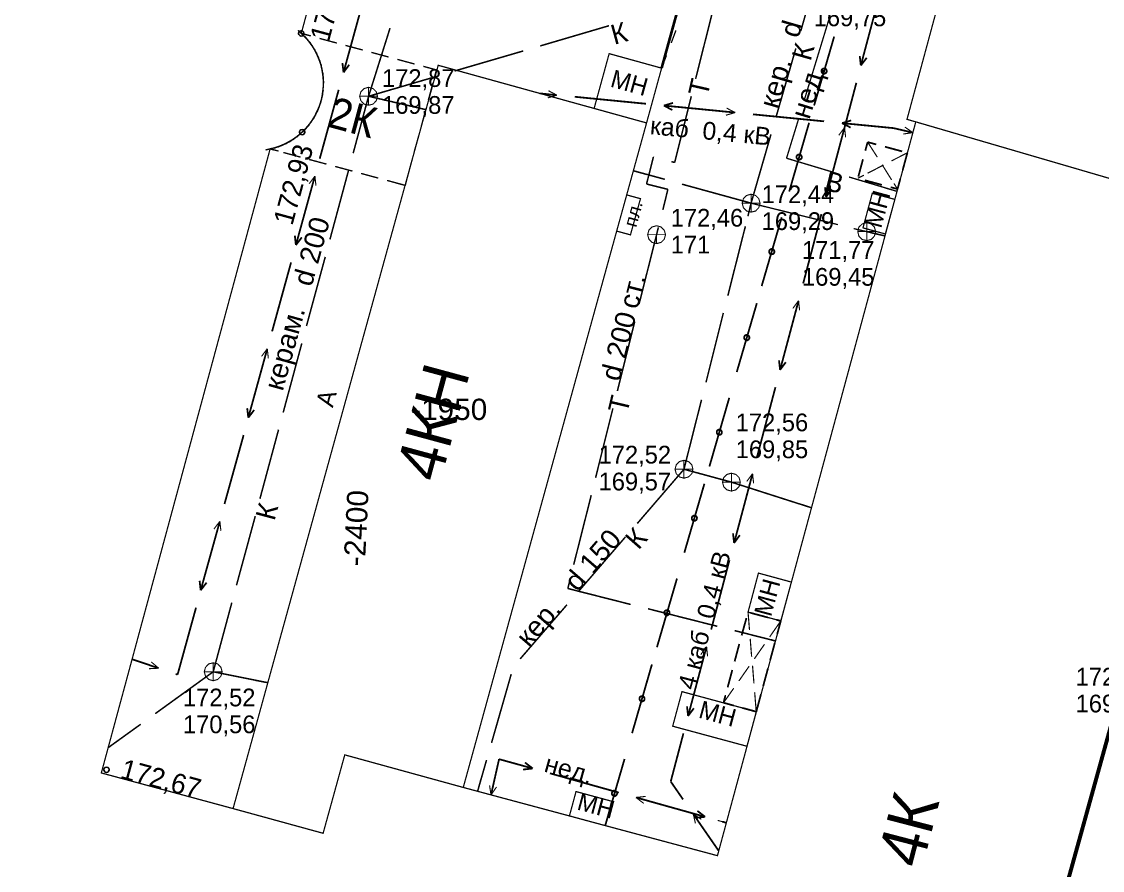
# Model space of a CAD drawing. Extents: x -2634 to -2115, y -2142 to -1393.
# Drawn here: x -2418.8 to -2358.5, y -1975.4 to -1928 of the extents above; entities that cross this region are included whole.
import ezdxf

# ---------------------------------------------------------------- set-up
doc = ezdxf.new("R2010")
doc.units = 0
doc.header["$MEASUREMENT"] = 0
for name, color, linetype in [('500_Дополн-Бордюры__п', 7, 'Continuous'), ('500_Дороги-Проезжие_ч', 7, 'Continuous'), ('500_Линии_-Линии_связ', 7, 'Continuous'), ('500_Линии_-Электрокаб', 7, 'Continuous'), ('500_Огражд-Ограждения', 7, 'Continuous'), ('500_Рельеф-Высотные_о', 7, 'Continuous'), ('500_Строен-Дополнения', 7, 'Continuous'), ('500_Строен-Здания', 7, 'Continuous'), ('500_Трубоп-Водопровод', 7, 'Continuous'), ('500_Трубоп-Канализаци', 7, 'Continuous'), ('500_Трубоп-Смотровые_', 7, 'Continuous'), ('500_Трубоп-Теплосети', 7, 'Continuous'), ('ЗАЯВКИ-Условные_з', 7, 'Continuous'), ('Красные_ли-Красные_ли', 7, 'Continuous')]:
    doc.layers.add(name, color=color, linetype=linetype)
doc.styles.add('TARIAL', font='Arial')

msp = doc.modelspace()

# ---------------------------------------------------------------- linework, layer by layer
at = {"layer": '500_Дополн-Бордюры__п', "color": 1, "const_width": 0.075}
for points in [[(-2382.28, -1928.51), (-2382.54, -1929.21)], [(-2382.81, -1929.91), (-2383.08, -1930.61)], [(-2383.08, -1930.62), (-2382.95, -1930.29)]]:
    msp.add_lwpolyline(points, dxfattribs=at)
at = {"layer": '500_Линии_-Линии_связ', "color": 0, "const_width": 0.1}
for points in [[(-2373.44, -1928.86), (-2374.56, -1932.71)], [(-2374.84, -1933.67), (-2375.95, -1937.51)], [(-2376.37, -1938.95), (-2377.49, -1942.79)], [(-2377.76, -1943.75), (-2378.88, -1947.59)], [(-2379.3, -1949.03), (-2380.41, -1952.87)], [(-2380.69, -1953.83), (-2381.81, -1957.68)], [(-2382.22, -1959.12), (-2383.34, -1962.96)], [(-2383.62, -1963.92), (-2384.73, -1967.76)], [(-2385.15, -1969.2), (-2386.23, -1972.92)], [(-2386.23, -1972.92), (-2386.02, -1972.2)]]:
    msp.add_lwpolyline(points, dxfattribs=at)
for points in [[(-2373.86, -1930.83), (-2373.9, -1930.89), (-2373.97, -1930.93), (-2374.04, -1930.93), (-2374.11, -1930.89), (-2374.15, -1930.82), (-2374.15, -1930.74), (-2374.11, -1930.68), (-2374.04, -1930.64), (-2373.96, -1930.64), (-2373.89, -1930.68), (-2373.86, -1930.75)], [(-2375.25, -1935.63), (-2375.29, -1935.69), (-2375.36, -1935.73), (-2375.44, -1935.73), (-2375.5, -1935.69), (-2375.54, -1935.62), (-2375.54, -1935.54), (-2375.5, -1935.48), (-2375.43, -1935.44), (-2375.35, -1935.44), (-2375.29, -1935.48), (-2375.25, -1935.55)], [(-2376.78, -1940.91), (-2376.82, -1940.98), (-2376.89, -1941.01), (-2376.97, -1941.01), (-2377.04, -1940.97), (-2377.07, -1940.9), (-2377.07, -1940.83), (-2377.03, -1940.76), (-2376.96, -1940.72), (-2376.89, -1940.72), (-2376.82, -1940.76), (-2376.78, -1940.83)], [(-2378.18, -1945.71), (-2378.22, -1945.78), (-2378.29, -1945.82), (-2378.36, -1945.81), (-2378.43, -1945.77), (-2378.47, -1945.71), (-2378.47, -1945.63), (-2378.43, -1945.56), (-2378.36, -1945.52), (-2378.28, -1945.53), (-2378.21, -1945.57), (-2378.18, -1945.63)], [(-2379.71, -1950.99), (-2379.75, -1951.06), (-2379.82, -1951.1), (-2379.9, -1951.1), (-2379.96, -1951.06), (-2380, -1950.99), (-2380, -1950.91), (-2379.96, -1950.84), (-2379.89, -1950.81), (-2379.81, -1950.81), (-2379.75, -1950.85), (-2379.71, -1950.92)], [(-2381.11, -1955.8), (-2381.15, -1955.86), (-2381.21, -1955.9), (-2381.29, -1955.9), (-2381.36, -1955.86), (-2381.39, -1955.79), (-2381.39, -1955.71), (-2381.35, -1955.65), (-2381.29, -1955.61), (-2381.21, -1955.61), (-2381.14, -1955.65), (-2381.1, -1955.72)], [(-2382.64, -1961.08), (-2382.68, -1961.14), (-2382.75, -1961.18), (-2382.82, -1961.18), (-2382.89, -1961.14), (-2382.93, -1961.07), (-2382.93, -1960.99), (-2382.89, -1960.93), (-2382.82, -1960.89), (-2382.74, -1960.89), (-2382.67, -1960.93), (-2382.64, -1961)], [(-2384.03, -1965.88), (-2384.07, -1965.95), (-2384.14, -1965.98), (-2384.22, -1965.98), (-2384.28, -1965.94), (-2384.32, -1965.87), (-2384.32, -1965.8), (-2384.28, -1965.73), (-2384.21, -1965.69), (-2384.13, -1965.69), (-2384.07, -1965.73), (-2384.03, -1965.8)], [(-2385.57, -1971.16), (-2385.61, -1971.23), (-2385.67, -1971.27), (-2385.75, -1971.26), (-2385.82, -1971.22), (-2385.86, -1971.16), (-2385.85, -1971.08), (-2385.81, -1971.01), (-2385.75, -1970.97), (-2385.67, -1970.98), (-2385.6, -1971.02), (-2385.56, -1971.08)]]:
    msp.add_lwpolyline(points, close=True, dxfattribs=at)
at = {"layer": '500_Линии_-Электрокаб', "color": 1}
for points, const_width in [([(-2370.92, -1926.61), (-2371.95, -1930.47)], 0.1), ([(-2399.79, -1927.01), (-2400.85, -1930.86)], 0.1), ([(-2400.91, -1930.33), (-2400.85, -1930.86)], 0.1), ([(-2372.01, -1929.94), (-2371.95, -1930.47)], 0.1), ([(-2371.62, -1930.04), (-2371.95, -1930.47)], 0.1), ([(-2400.53, -1930.43), (-2400.85, -1930.86)], 0.1), ([(-2372.2, -1931.44), (-2372.86, -1933.94)], 0.1), ([(-2401.12, -1931.83), (-2402.18, -1935.68)], 0.1), ([(-2388.93, -1932.13), (-2389.89, -1932.03)], 0.1), ([(-2389.89, -1932.03), (-2389.39, -1932.08)], 0.06), ([(-2388.93, -1932.13), (-2389.44, -1932.28)], 0.06), ([(-2388.93, -1932.13), (-2389.4, -1931.88)], 0.06), ([(-2383.95, -1932.61), (-2387.93, -1932.22)], 0.1), ([(-2382.44, -1932.56), (-2382.95, -1932.71)], 0.1), ([(-2378.97, -1933.1), (-2382.95, -1932.71)], 0.1), ([(-2382.48, -1932.96), (-2382.95, -1932.71)], 0.1), ([(-2378.97, -1933.1), (-2379.49, -1933.25)], 0.06), ([(-2378.97, -1933.1), (-2379.45, -1932.85)], 0.06), ([(-2374, -1933.59), (-2377.98, -1933.2)], 0.1), ([(-2372.86, -1933.94), (-2373.89, -1937.81)], 0.1), ([(-2372.86, -1933.94), (-2373.18, -1934.37)], 0.06), ([(-2372.49, -1933.54), (-2373, -1933.69)], 0.1), ([(-2370.12, -1933.97), (-2373, -1933.69)], 0.1), ([(-2372.52, -1933.94), (-2373, -1933.69)], 0.1), ([(-2372.86, -1933.94), (-2372.73, -1933.46)], 0.06), ([(-2372.86, -1933.94), (-2372.8, -1934.48)], 0.06), ([(-2369.04, -1934.22), (-2369.49, -1933.91)], 0.06), ([(-2369.04, -1934.22), (-2370.12, -1933.97)], 0.1), ([(-2369.04, -1934.22), (-2369.58, -1934.3)], 0.06), ([(-2402.45, -1936.65), (-2403.51, -1940.5)], 0.1), ([(-2402.45, -1936.65), (-2402.77, -1937.08)], 0.06), ([(-2402.45, -1936.65), (-2402.39, -1937.18)], 0.06), ([(-2373.95, -1937.27), (-2373.89, -1937.81)], 0.1), ([(-2373.57, -1937.38), (-2373.89, -1937.81)], 0.1), ([(-2374.15, -1938.77), (-2375.17, -1942.64)], 0.1), ([(-2403.57, -1939.97), (-2403.51, -1940.5)], 0.1), ([(-2403.18, -1940.07), (-2403.51, -1940.5)], 0.1), ([(-2403.78, -1941.47), (-2404.84, -1945.32)], 0.1), ([(-2375.43, -1943.61), (-2376.46, -1947.47)], 0.1), ([(-2375.43, -1943.61), (-2375.75, -1944.04)], 0.06), ([(-2375.43, -1943.61), (-2375.37, -1944.14)], 0.06), ([(-2405.11, -1946.29), (-2406.17, -1950.14)], 0.1), ([(-2405.11, -1946.29), (-2405.43, -1946.72)], 0.06), ([(-2405.11, -1946.29), (-2405.05, -1946.82)], 0.06), ([(-2376.52, -1946.94), (-2376.46, -1947.47)], 0.1), ([(-2376.14, -1947.04), (-2376.46, -1947.47)], 0.1), ([(-2376.72, -1948.44), (-2377.74, -1952.3)], 0.1), ([(-2406.23, -1949.61), (-2406.17, -1950.14)], 0.1), ([(-2405.84, -1949.71), (-2406.17, -1950.14)], 0.1), ([(-2406.43, -1951.11), (-2407.5, -1954.96)], 0.1), ([(-2378, -1953.27), (-2379.03, -1957.14)], 0.1), ([(-2378, -1953.27), (-2378.32, -1953.7)], 0.06), ([(-2378, -1953.27), (-2377.94, -1953.8)], 0.06), ([(-2407.76, -1955.93), (-2408.83, -1959.78)], 0.1), ([(-2407.76, -1955.93), (-2408.09, -1956.36)], 0.06), ([(-2407.76, -1955.93), (-2407.7, -1956.46)], 0.06), ([(-2379.09, -1956.6), (-2379.03, -1957.14)], 0.1), ([(-2378.71, -1956.7), (-2379.03, -1957.14)], 0.1), ([(-2379.29, -1958.1), (-2380.31, -1961.97)], 0.1), ([(-2408.89, -1959.25), (-2408.83, -1959.78)], 0.1), ([(-2408.5, -1959.35), (-2408.83, -1959.78)], 0.1), ([(-2409.09, -1960.75), (-2410.12, -1964.49)], 0.1), ([(-2380.57, -1962.93), (-2381.6, -1966.8)], 0.1), ([(-2380.57, -1962.93), (-2380.89, -1963.37)], 0.06), ([(-2380.57, -1962.93), (-2380.51, -1963.47)], 0.06), ([(-2411.18, -1964.13), (-2412.66, -1963.63)], 0.1), ([(-2412.66, -1963.63), (-2412.19, -1963.79)], 0.06), ([(-2411.18, -1964.13), (-2411.72, -1964.16)], 0.06), ([(-2411.18, -1964.13), (-2411.59, -1963.78)], 0.06), ([(-2410.12, -1964.49), (-2410.23, -1964.45)], 0.1), ([(-2381.66, -1966.26), (-2381.6, -1966.8)], 0.1), ([(-2381.28, -1966.37), (-2381.6, -1966.8)], 0.1), ([(-2381.86, -1967.77), (-2382.57, -1970.46)], 0.1), ([(-2392.61, -1971.21), (-2392.16, -1969.21)], 0.1), ([(-2392.16, -1969.21), (-2390.28, -1969.73)], 0.1), ([(-2390.71, -1969.4), (-2390.28, -1969.73)], 0.1), ([(-2390.82, -1969.79), (-2390.28, -1969.73)], 0.1), ([(-2389.32, -1970), (-2385.47, -1971.08)], 0.1), ([(-2392.61, -1971.21), (-2392.69, -1970.68)], 0.06), ([(-2392.61, -1971.21), (-2392.3, -1970.76)], 0.06), ([(-2382.57, -1970.46), (-2381.88, -1971.46)], 0.1), ([(-2384.51, -1971.35), (-2380.65, -1972.43)], 0.1), ([(-2384.51, -1971.35), (-2383.97, -1971.29)], 0.06), ([(-2384.51, -1971.35), (-2384.08, -1971.68)], 0.06), ([(-2381.31, -1972.28), (-2379.89, -1974.33)], 0.1), ([(-2381.31, -1972.28), (-2380.86, -1972.57)], 0.06), ([(-2381.31, -1972.28), (-2381.19, -1972.8)], 0.06), ([(-2381.19, -1972.49), (-2380.65, -1972.43)], 0.1), ([(-2381.08, -1972.1), (-2380.65, -1972.43)], 0.1), ([(-2379.47, -1972.76), (-2379.95, -1972.63)], 0.06), ([(-2379.69, -1972.7), (-2379.47, -1972.76)], 0.1), ([(-2379.89, -1974.33), (-2380.18, -1973.91)], 0.06)]:
    msp.add_lwpolyline(points, dxfattribs=dict(at, const_width=const_width))
at = {"layer": '500_Огражд-Ограждения', "color": 0, "const_width": 0.15}
msp.add_lwpolyline([(-2383.08, -1930.62), (-2382.22, -1927.51), (-2382.63, -1925.22), (-2384.19, -1923.75)], dxfattribs=at)
at = {"layer": '500_Рельеф-Высотные_о', "color": 0}
for points in [[(-2403.21, -1928.53), (-2403.13, -1928.55), (-2403.08, -1928.6), (-2403.06, -1928.68), (-2403.08, -1928.75), (-2403.13, -1928.81), (-2403.21, -1928.83), (-2403.28, -1928.81), (-2403.34, -1928.75), (-2403.36, -1928.68), (-2403.34, -1928.6), (-2403.28, -1928.55)], [(-2403.16, -1934.04), (-2403.08, -1934.06), (-2403.03, -1934.11), (-2403.01, -1934.19), (-2403.03, -1934.26), (-2403.08, -1934.32), (-2403.16, -1934.34), (-2403.23, -1934.32), (-2403.29, -1934.26), (-2403.31, -1934.19), (-2403.29, -1934.11), (-2403.23, -1934.06)], [(-2414.09, -1969.65), (-2414.02, -1969.67), (-2413.96, -1969.72), (-2413.94, -1969.8), (-2413.96, -1969.87), (-2414.02, -1969.93), (-2414.09, -1969.95), (-2414.17, -1969.93), (-2414.22, -1969.87), (-2414.24, -1969.8), (-2414.22, -1969.72), (-2414.17, -1969.67)]]:
    msp.add_lwpolyline(points, close=True, dxfattribs=at)
at = {"layer": '500_Строен-Дополнения', "color": 0}
for points, const_width in [([(-2371.7, -1935.23), (-2371.57, -1934.75)], 0.1), ([(-2371.57, -1934.75), (-2371.69, -1935.18)], 0.065), ([(-2371.57, -1934.75), (-2371.09, -1934.88)], 0.1), ([(-2371.57, -1934.75), (-2371.03, -1935.59)], 0.065), ([(-2370.6, -1935.01), (-2369.64, -1935.27)], 0.1), ([(-2372.09, -1936.68), (-2371.83, -1935.71)], 0.1), ([(-2369.35, -1935.35), (-2370.24, -1935.8)], 0.065), ([(-2369.35, -1935.35), (-2369.61, -1936.31)], 0.1), ([(-2370.68, -1936.03), (-2371.57, -1936.49)], 0.065), ([(-2370.76, -1936.01), (-2370.23, -1936.86)], 0.065), ([(-2372.12, -1936.77), (-2371.78, -1936.6)], 0.065), ([(-2372.02, -1936.72), (-2372.12, -1936.77)], 0.065), ([(-2370.77, -1937.14), (-2371.73, -1936.88)], 0.1), ([(-2369.74, -1936.79), (-2369.9, -1937.37)], 0.1), ([(-2369.9, -1937.37), (-2370.28, -1937.27)], 0.1), ([(-2369.9, -1937.37), (-2370.1, -1937.06)], 0.065), ([(-2369.96, -1937.28), (-2369.9, -1937.37)], 0.065), ([(-2378.25, -1961), (-2378.17, -1961.99)], 0.065), ([(-2377.14, -1961.3), (-2378.11, -1961.04)], 0.1), ([(-2378.34, -1961.33), (-2378.61, -1962.3)], 0.1), ([(-2377.04, -1962.38), (-2376.47, -1961.56)], 0.065), ([(-2376.42, -1961.49), (-2376.66, -1961.43)], 0.1), ([(-2376.62, -1962.22), (-2376.42, -1961.49)], 0.1), ([(-2376.42, -1961.49), (-2376.63, -1961.8)], 0.065), ([(-2378.74, -1962.78), (-2379, -1963.75)], 0.1), ([(-2378.13, -1962.49), (-2378.05, -1963.49)], 0.065), ([(-2377.9, -1963.61), (-2377.33, -1962.79)], 0.065), ([(-2377.01, -1963.66), (-2376.75, -1962.7)], 0.1), ([(-2378.76, -1964.84), (-2378.19, -1964.02)], 0.065), ([(-2378, -1963.99), (-2377.92, -1964.98)], 0.065), ([(-2377.4, -1965.11), (-2377.14, -1964.15)], 0.1), ([(-2379.13, -1964.23), (-2379.39, -1965.2)], 0.1), ([(-2379.62, -1966.06), (-2379.05, -1965.25)], 0.065), ([(-2379.52, -1965.68), (-2379.62, -1966.06)], 0.1), ([(-2379.62, -1966.06), (-2379.51, -1965.63)], 0.065), ([(-2377.88, -1965.48), (-2377.8, -1966.48)], 0.065), ([(-2377.79, -1966.56), (-2377.53, -1965.59)], 0.1), ([(-2379.62, -1966.06), (-2379.04, -1966.22)], 0.1), ([(-2378.56, -1966.35), (-2377.79, -1966.56)], 0.1), ([(-2377.79, -1966.56), (-2377.82, -1966.19)], 0.065)]:
    msp.add_lwpolyline(points, dxfattribs=dict(at, const_width=const_width))
at = {"layer": '500_Строен-Дополнения', "color": 0, "const_width": 0.07}
msp.add_lwpolyline([(-2385.03, -1937.7), (-2385.59, -1939.72), (-2384.82, -1939.93), (-2384.26, -1937.91)], close=True, dxfattribs=at)
at = {"layer": '500_Строен-Здания', "color": 0, "const_width": 0.07}
for points in [[(-2351.47, -1938.7), (-2340.96, -1902.68), (-2347.38, -1900.8), (-2347.61, -1901.52), (-2348.6, -1901.25), (-2351.02, -1900.59), (-2359.83, -1898.21), (-2361.51, -1904.43), (-2369.37, -1933.48), (-2368.88, -1933.62)], [(-2386.85, -1932.87), (-2386.01, -1929.81), (-2383.08, -1930.62), (-2383.92, -1933.68)], [(-2394.16, -1970.79), (-2400.78, -1968.97), (-2401.99, -1973.35), (-2407.02, -1971.97), (-2395.56, -1930.46), (-2383.92, -1933.68), (-2385.03, -1937.7), (-2385.59, -1939.72)], [(-2370.05, -1937.95), (-2370.58, -1939.88), (-2371.83, -1939.54), (-2371.31, -1937.61)], [(-2377.67, -1958.82), (-2378.25, -1961), (-2376.42, -1961.49), (-2375.83, -1959.32)], [(-2381.94, -1965.44), (-2382.46, -1967.37), (-2378.31, -1968.49), (-2377.79, -1966.56)], [(-2388.23, -1972.38), (-2386.23, -1972.92), (-2385.87, -1971.56), (-2387.86, -1971.02)]]:
    msp.add_lwpolyline(points, close=True, dxfattribs=at)
at = {"layer": '500_Строен-Здания', "color": 0}
for points, const_width in [([(-2401.54, -1922.49), (-2403.21, -1928.68), (-2403.04, -1928.84), (-2402.88, -1929.02), (-2402.73, -1929.2), (-2402.6, -1929.39), (-2402.47, -1929.59), (-2402.36, -1929.8), (-2402.27, -1930.02), (-2402.18, -1930.24), (-2402.11, -1930.46), (-2402.06, -1930.69), (-2402.02, -1930.92), (-2401.99, -1931.16), (-2401.98, -1931.39), (-2401.98, -1931.63), (-2402, -1931.87), (-2402.03, -1932.1), (-2402.08, -1932.33), (-2402.14, -1932.56), (-2402.22, -1932.78), (-2402.31, -1933), (-2402.41, -1933.21), (-2402.53, -1933.41), (-2402.66, -1933.61), (-2402.8, -1933.8), (-2402.95, -1933.98), (-2403.12, -1934.15), (-2403.29, -1934.31), (-2403.48, -1934.46), (-2403.67, -1934.59), (-2403.87, -1934.71), (-2404.08, -1934.83), (-2404.29, -1934.92), (-2404.51, -1935.01), (-2404.74, -1935.08), (-2404.95, -1935.13), (-2414.38, -1969.98), (-2407.02, -1971.97), (-2401.99, -1973.35), (-2400.78, -1968.97), (-2394.16, -1970.79), (-2388.23, -1972.38), (-2387.42, -1972.6), (-2386.23, -1972.92), (-2379.96, -1974.6), (-2370.6, -1939.99), (-2368.88, -1933.62), (-2351.47, -1938.7)], 0.07), ([(-2403.04, -1928.84), (-2403.4, -1928.5)], 0.075), ([(-2402.88, -1929.02), (-2403.22, -1928.65)], 0.075), ([(-2403.21, -1928.68), (-2403.04, -1928.84)], 0.075), ([(-2402.67, -1928.82), (-2403.21, -1928.68)], 0.075), ([(-2403.21, -1928.68), (-2402.73, -1928.81)], 0.075), ([(-2403.21, -1928.68), (-2402.86, -1929.02)], 0.075), ([(-2402.73, -1929.2), (-2403.04, -1928.81)], 0.075), ([(-2403.04, -1928.84), (-2402.88, -1929.02)], 0.075), ([(-2403.04, -1928.84), (-2402.71, -1929.2)], 0.075), ([(-2402.6, -1929.4), (-2402.88, -1928.99)], 0.075), ([(-2402.88, -1929.02), (-2402.73, -1929.2)], 0.075), ([(-2402.88, -1929.02), (-2402.58, -1929.4)], 0.075), ([(-2401.22, -1929.22), (-2402.19, -1928.96)], 0.075), ([(-2402.47, -1929.6), (-2402.73, -1929.17)], 0.075), ([(-2402.73, -1929.2), (-2402.6, -1929.39)], 0.075), ([(-2402.73, -1929.2), (-2402.45, -1929.6)], 0.075), ([(-2402.36, -1929.81), (-2402.6, -1929.36)], 0.075), ([(-2402.6, -1929.39), (-2402.57, -1929.44)], 0.075), ([(-2402.6, -1929.39), (-2402.34, -1929.81)], 0.075), ([(-2402.27, -1930.02), (-2402.47, -1929.56)], 0.075), ([(-2402.47, -1929.59), (-2402.25, -1930.03)], 0.075), ([(-2399.77, -1929.61), (-2400.74, -1929.35)], 0.075), ([(-2402.18, -1930.24), (-2402.36, -1929.77)], 0.075), ([(-2402.36, -1929.8), (-2402.16, -1930.25)], 0.075), ([(-2402.33, -1929.88), (-2402.27, -1930.02)], 0.075), ([(-2402.27, -1930.02), (-2402.18, -1930.24)], 0.075), ([(-2402.27, -1930.02), (-2402.09, -1930.47)], 0.075), ([(-2402.11, -1930.47), (-2402.26, -1929.99)], 0.075), ([(-2402.18, -1930.24), (-2402.11, -1930.46)], 0.075), ([(-2402.18, -1930.24), (-2402.04, -1930.7)], 0.075), ([(-2402.06, -1930.69), (-2402.17, -1930.21)], 0.075), ([(-2398.33, -1930), (-2399.29, -1929.74)], 0.075), ([(-2396.88, -1930.39), (-2397.84, -1930.13)], 0.075), ([(-2402.11, -1930.46), (-2402.06, -1930.69)], 0.075), ([(-2402.11, -1930.46), (-2402, -1930.94)], 0.075), ([(-2402.02, -1930.93), (-2402.1, -1930.43)], 0.075), ([(-2402.06, -1930.69), (-2402.03, -1930.83)], 0.075), ([(-2402.06, -1930.69), (-2401.97, -1931.17)], 0.075), ([(-2401.99, -1931.16), (-2402.05, -1930.66)], 0.075), ([(-2402.02, -1930.92), (-2401.96, -1931.41)], 0.075), ([(-2401.98, -1931.4), (-2402, -1930.9)], 0.075), ([(-2395.66, -1930.72), (-2396.39, -1930.52)], 0.075), ([(-2395.66, -1930.72), (-2396.13, -1930.59)], 0.075), ([(-2395.66, -1930.72), (-2395.79, -1931.2)], 0.075), ([(-2395.72, -1930.95), (-2395.66, -1930.72)], 0.075), ([(-2402, -1931.87), (-2401.96, -1931.37)], 0.075), ([(-2401.99, -1931.16), (-2401.97, -1931.65)], 0.075), ([(-2401.98, -1931.39), (-2401.99, -1931.88)], 0.075), ([(-2401.98, -1931.63), (-2401.98, -1931.13)], 0.075), ([(-2401.98, -1931.33), (-2401.98, -1931.39)], 0.075), ([(-2401.98, -1931.39), (-2401.98, -1931.63)], 0.075), ([(-2396.11, -1932.4), (-2395.85, -1931.43)], 0.075), ([(-2402.14, -1932.56), (-2402.01, -1932.08)], 0.075), ([(-2402.03, -1932.1), (-2402.13, -1932.58)], 0.075), ([(-2402.08, -1932.33), (-2401.98, -1931.84)], 0.075), ([(-2402.03, -1932.1), (-2402.08, -1932.32)], 0.075), ([(-2402, -1931.87), (-2402.07, -1932.35)], 0.075), ([(-2402.04, -1932.1), (-2401.97, -1931.61)], 0.075), ([(-2402, -1931.87), (-2402.03, -1932.1)], 0.075), ([(-2401.98, -1931.63), (-2402.02, -1932.12)], 0.075), ([(-2401.98, -1931.63), (-2402, -1931.87)], 0.075), ([(-2402.31, -1933), (-2402.12, -1932.54)], 0.075), ([(-2402.14, -1932.56), (-2402.3, -1933.02)], 0.075), ([(-2402.22, -1932.78), (-2402.06, -1932.31)], 0.075), ([(-2402.08, -1932.33), (-2402.21, -1932.8)], 0.075), ([(-2402.66, -1933.61), (-2402.39, -1933.2)], 0.075), ([(-2402.41, -1933.21), (-2402.66, -1933.63)], 0.075), ([(-2402.53, -1933.42), (-2402.28, -1932.98)], 0.075), ([(-2402.41, -1933.21), (-2402.53, -1933.41)], 0.075), ([(-2402.31, -1933), (-2402.52, -1933.44)], 0.075), ([(-2402.42, -1933.21), (-2402.2, -1932.76)], 0.075), ([(-2402.22, -1932.78), (-2402.41, -1933.23)], 0.075), ([(-2402.31, -1933), (-2402.41, -1933.21)], 0.075), ([(-2402.23, -1932.8), (-2402.31, -1933)], 0.075), ([(-2396.5, -1933.85), (-2396.24, -1932.88)], 0.075), ([(-2403.12, -1934.15), (-2402.77, -1933.79)], 0.075), ([(-2402.8, -1933.8), (-2403.12, -1934.17)], 0.075), ([(-2402.96, -1933.98), (-2402.63, -1933.6)], 0.075), ([(-2402.66, -1933.61), (-2402.95, -1934)], 0.075), ([(-2402.8, -1933.8), (-2402.5, -1933.4)], 0.075), ([(-2402.53, -1933.41), (-2402.8, -1933.82)], 0.075), ([(-2402.66, -1933.61), (-2402.71, -1933.67)], 0.075), ([(-2402.53, -1933.41), (-2402.66, -1933.61)], 0.075), ([(-2403.87, -1934.72), (-2403.45, -1934.45)], 0.075), ([(-2403.48, -1934.46), (-2403.87, -1934.74)], 0.075), ([(-2403.67, -1934.59), (-2403.26, -1934.3)], 0.075), ([(-2403.29, -1934.31), (-2403.67, -1934.61)], 0.075), ([(-2403.48, -1934.46), (-2403.67, -1934.59)], 0.075), ([(-2403.48, -1934.46), (-2403.09, -1934.14)], 0.075), ([(-2403.12, -1934.15), (-2403.48, -1934.48)], 0.075), ([(-2403.29, -1934.31), (-2403.48, -1934.46)], 0.075), ([(-2403.29, -1934.31), (-2402.92, -1933.97)], 0.075), ([(-2402.95, -1933.98), (-2403.29, -1934.33)], 0.075), ([(-2403.12, -1934.15), (-2403.29, -1934.31)], 0.075), ([(-2403.03, -1934.06), (-2403.12, -1934.15)], 0.075), ([(-2396.9, -1935.29), (-2396.63, -1934.33)], 0.075), ([(-2404.74, -1935.08), (-2405.21, -1935.19)], 0.075), ([(-2404.51, -1935.01), (-2404.98, -1935.15)], 0.075), ([(-2404.96, -1935.13), (-2404.47, -1935.01)], 0.075), ([(-2404.74, -1935.08), (-2404.95, -1935.13)], 0.075), ([(-2404.95, -1935.13), (-2404.7, -1935.2)], 0.075), ([(-2404.95, -1935.13), (-2404.48, -1935.25)], 0.075), ([(-2404.29, -1934.92), (-2404.75, -1935.1)], 0.075), ([(-2404.74, -1935.08), (-2404.26, -1934.93)], 0.075), ([(-2404.51, -1935.01), (-2404.74, -1935.08)], 0.075), ([(-2404.52, -1935.01), (-2404.05, -1934.83)], 0.075), ([(-2404.08, -1934.83), (-2404.52, -1935.03)], 0.075), ([(-2404.29, -1934.92), (-2404.51, -1935.01)], 0.075), ([(-2403.87, -1934.71), (-2404.3, -1934.94)], 0.075), ([(-2404.29, -1934.92), (-2403.84, -1934.72)], 0.075), ([(-2404.25, -1934.9), (-2404.29, -1934.92)], 0.075), ([(-2404.08, -1934.83), (-2403.64, -1934.59)], 0.075), ([(-2403.67, -1934.59), (-2404.08, -1934.85)], 0.075), ([(-2403.67, -1934.59), (-2403.81, -1934.68)], 0.075), ([(-2404.21, -1935.33), (-2403.25, -1935.59)], 0.075), ([(-2402.77, -1935.72), (-2401.8, -1935.98)], 0.075), ([(-2401.32, -1936.11), (-2400.35, -1936.37)], 0.075), ([(-2397.29, -1936.74), (-2397.03, -1935.78)], 0.075), ([(-2399.87, -1936.5), (-2398.91, -1936.76)], 0.075), ([(-2398.42, -1936.89), (-2397.46, -1937.15)], 0.075), ([(-2397.4, -1937.17), (-2397.28, -1936.7)], 0.075), ([(-2397.4, -1937.17), (-2397.88, -1937.04)], 0.075)]:
    msp.add_lwpolyline(points, dxfattribs=dict(at, const_width=const_width))
at = {"layer": '500_Трубоп-Водопровод', "color": 94, "const_width": 0.075}
for points in [[(-2373.66, -1927.66), (-2375.12, -1932.44)], [(-2375.41, -1933.4), (-2376.1, -1935.65)], [(-2376.1, -1935.65), (-2373.57, -1936.41)], [(-2372.61, -1936.7), (-2369.93, -1937.5)], [(-2369.93, -1937.5), (-2370.65, -1937.29)]]:
    msp.add_lwpolyline(points, dxfattribs=at)
at = {"layer": '500_Трубоп-Канализаци', "color": 34}
for points, const_width in [([(-2375.31, -1928.56), (-2374.22, -1924.78)], 0.085), ([(-2399.45, -1932.19), (-2398.25, -1928.38)], 0.085), ([(-2389.86, -1929.38), (-2386.02, -1928.25)], 0.085), ([(-2394.65, -1930.78), (-2390.81, -1929.66)], 0.085), ([(-2376.69, -1933.36), (-2375.58, -1929.52)], 0.085), ([(-2399.45, -1932.19), (-2395.61, -1931.07)], 0.085), ([(-2400.31, -1935.37), (-2399.45, -1932.19)], 0.085), ([(-2399.45, -1932.19), (-2399.65, -1932.92)], 0.085), ([(-2399.45, -1932.19), (-2396.24, -1932.94)], 0.085), ([(-2396.24, -1932.94), (-2396.97, -1932.77)], 0.085), ([(-2378.08, -1938.16), (-2376.97, -1934.32)], 0.085), ([(-2401.61, -1940.19), (-2400.57, -1936.33)], 0.085), ([(-2382.9, -1936.83), (-2384.66, -1936.35)], 0.085), ([(-2384.66, -1936.35), (-2383.93, -1936.55)], 0.085), ([(-2378.08, -1938.16), (-2381.94, -1937.1)], 0.085), ([(-2378.08, -1938.16), (-2378.26, -1938.89)], 0.085), ([(-2378.16, -1938.48), (-2378.08, -1938.16)], 0.085), ([(-2378.08, -1938.16), (-2373.23, -1939.36)], 0.075), ([(-2379.38, -1943.33), (-2378.4, -1939.45)], 0.085), ([(-2372.26, -1939.6), (-2371.62, -1939.75)], 0.075), ([(-2371.62, -1939.75), (-2370.6, -1939.99)], 0.085), ([(-2370.6, -1939.99), (-2371.34, -1939.82)], 0.085), ([(-2402.92, -1945.02), (-2401.87, -1941.16)], 0.085), ([(-2380.6, -1948.17), (-2379.63, -1944.29)], 0.085), ([(-2404.22, -1949.85), (-2403.18, -1945.99)], 0.085), ([(-2381.83, -1953.02), (-2380.85, -1949.14)], 0.085), ([(-2405.52, -1954.67), (-2404.48, -1950.81)], 0.085), ([(-2381.83, -1953.02), (-2384.44, -1956.05)], 0.085), ([(-2381.83, -1953.02), (-2379.18, -1953.74)], 0.085), ([(-2379.18, -1953.74), (-2379.91, -1953.54)], 0.085), ([(-2379.18, -1953.74), (-2375.37, -1954.96)], 0.085), ([(-2374.71, -1955.17), (-2375.42, -1954.94)], 0.085), ([(-2406.83, -1959.5), (-2405.78, -1955.64)], 0.085), ([(-2385.1, -1956.8), (-2387.71, -1959.83)], 0.085), ([(-2408.13, -1964.33), (-2407.09, -1960.47)], 0.085), ([(-2388.37, -1960.59), (-2390.98, -1963.61)], 0.085), ([(-2408.13, -1964.33), (-2411.37, -1966.67)], 0.085), ([(-2408.13, -1964.33), (-2405.08, -1964.94)], 0.085), ([(-2391.48, -1964.46), (-2392.58, -1968.3)], 0.085), ([(-2405.08, -1964.94), (-2405.81, -1964.8)], 0.085), ([(-2412.18, -1967.26), (-2414, -1968.57)], 0.085), ([(-2414, -1968.57), (-2413.39, -1968.13)], 0.085), ([(-2392.86, -1969.26), (-2393.36, -1971.01)], 0.085), ([(-2393.36, -1971.01), (-2393.16, -1970.29)], 0.085)]:
    msp.add_lwpolyline(points, dxfattribs=dict(at, const_width=const_width))
at = {"layer": '500_Трубоп-Канализаци', "color": 32, "const_width": 0.075}
msp.add_lwpolyline([(-2371.62, -1939.75), (-2372.35, -1939.58)], dxfattribs=at)
at = {"layer": '500_Трубоп-Смотровые_', "color": 0, "const_width": 0.06}
for points in [[(-2399.45, -1931.69), (-2399.2, -1931.76), (-2399.02, -1931.94), (-2398.95, -1932.19), (-2399.02, -1932.44), (-2399.2, -1932.63), (-2399.45, -1932.69), (-2399.7, -1932.63), (-2399.88, -1932.44), (-2399.95, -1932.19), (-2399.88, -1931.94), (-2399.7, -1931.76)], [(-2378.08, -1937.66), (-2377.83, -1937.73), (-2377.65, -1937.91), (-2377.58, -1938.16), (-2377.65, -1938.41), (-2377.83, -1938.6), (-2378.08, -1938.66), (-2378.33, -1938.6), (-2378.51, -1938.41), (-2378.58, -1938.16), (-2378.51, -1937.91), (-2378.33, -1937.73)], [(-2371.62, -1939.25), (-2371.37, -1939.32), (-2371.19, -1939.5), (-2371.12, -1939.75), (-2371.19, -1940), (-2371.37, -1940.19), (-2371.62, -1940.25), (-2371.87, -1940.19), (-2372.06, -1940), (-2372.12, -1939.75), (-2372.06, -1939.5), (-2371.87, -1939.32)], [(-2383.36, -1939.42), (-2383.11, -1939.49), (-2382.93, -1939.67), (-2382.86, -1939.92), (-2382.93, -1940.17), (-2383.11, -1940.35), (-2383.36, -1940.42), (-2383.61, -1940.35), (-2383.79, -1940.17), (-2383.86, -1939.92), (-2383.79, -1939.67), (-2383.61, -1939.49)], [(-2381.83, -1952.52), (-2381.58, -1952.59), (-2381.39, -1952.77), (-2381.33, -1953.02), (-2381.39, -1953.27), (-2381.58, -1953.45), (-2381.83, -1953.52), (-2382.08, -1953.45), (-2382.26, -1953.27), (-2382.33, -1953.02), (-2382.26, -1952.77), (-2382.08, -1952.59)], [(-2379.18, -1953.24), (-2378.93, -1953.31), (-2378.75, -1953.49), (-2378.68, -1953.74), (-2378.75, -1953.99), (-2378.93, -1954.17), (-2379.18, -1954.24), (-2379.43, -1954.17), (-2379.61, -1953.99), (-2379.68, -1953.74), (-2379.61, -1953.49), (-2379.43, -1953.31)], [(-2408.13, -1963.83), (-2407.88, -1963.89), (-2407.7, -1964.08), (-2407.63, -1964.33), (-2407.7, -1964.58), (-2407.88, -1964.76), (-2408.13, -1964.83), (-2408.38, -1964.76), (-2408.56, -1964.58), (-2408.63, -1964.33), (-2408.56, -1964.08), (-2408.38, -1963.89)]]:
    msp.add_lwpolyline(points, close=True, dxfattribs=at)
at = {"layer": '500_Трубоп-Смотровые_', "color": 0, "const_width": 0.055}
for points in [[(-2399.45, -1932.69), (-2399.45, -1931.69)], [(-2399.95, -1932.19), (-2398.95, -1932.19)], [(-2378.58, -1938.16), (-2377.58, -1938.16)], [(-2378.08, -1938.66), (-2378.08, -1937.66)], [(-2371.62, -1940.25), (-2371.62, -1939.25)], [(-2383.86, -1939.92), (-2382.86, -1939.92)], [(-2383.36, -1940.42), (-2383.36, -1939.92)], [(-2372.12, -1939.75), (-2371.12, -1939.75)], [(-2381.83, -1953.52), (-2381.83, -1952.52)], [(-2382.33, -1953.02), (-2381.33, -1953.02)], [(-2379.18, -1954.24), (-2379.18, -1953.24)], [(-2379.68, -1953.74), (-2378.68, -1953.74)], [(-2408.13, -1964.83), (-2408.13, -1963.83)], [(-2408.63, -1964.33), (-2407.63, -1964.33)]]:
    msp.add_lwpolyline(points, dxfattribs=at)
at = {"layer": '500_Трубоп-Теплосети', "color": 174, "const_width": 0.085}
for points in [[(-2380.2, -1927.34), (-2381.18, -1931.22)], [(-2381.42, -1932.19), (-2382.35, -1935.89)], [(-2383.54, -1935.59), (-2383.92, -1937.09)], [(-2383.5, -1935.6), (-2383.54, -1935.59)], [(-2382.35, -1935.89), (-2382.53, -1935.84)], [(-2383.92, -1937.09), (-2382.73, -1937.39)], [(-2382.73, -1937.39), (-2383.01, -1938.54)], [(-2383.36, -1939.92), (-2384.34, -1943.8)], [(-2383.26, -1939.51), (-2383.36, -1939.92)], [(-2383.36, -1939.92), (-2383.3, -1939.68)], [(-2384.58, -1944.77), (-2385.55, -1948.65)], [(-2385.8, -1949.62), (-2386.77, -1953.5)], [(-2387.01, -1954.47), (-2387.99, -1958.35)], [(-2388.23, -1959.32), (-2388.32, -1959.68)], [(-2388.32, -1959.68), (-2384.81, -1960.57)], [(-2383.84, -1960.81), (-2379.97, -1961.79)], [(-2379, -1962.03), (-2376.72, -1962.61)], [(-2376.72, -1962.61), (-2376.96, -1962.54)]]:
    msp.add_lwpolyline(points, dxfattribs=at)
at = {"layer": 'Красные_ли-Красные_ли', "color": 12, "const_width": 0.22}
msp.add_lwpolyline([(-2284.3, -1701.86), (-2245.52, -1663.72), (-2237.3, -1633.7), (-2402.37, -1586.05), (-2505.18, -1957.78), (-2366.43, -1997.8)], close=True, dxfattribs=at)

# ---------------------------------------------------------------- texts
at = {"layer": '500_Дороги-Проезжие_ч', "color": 0}
msp.add_text('А', height=0.99, rotation=74.98, dxfattribs=at).set_placement((-2401.45, -1949.61))
at = {"layer": '500_Линии_-Электрокаб', "color": 0, "style": 'TARIAL'}
for s, rotation, p in [(' каб  0,4 кВ', 354.64, (-2384.14, -1934.27)), ('4 каб  0,4 кВ', 75.11, (-2381.23, -1965.4)), ('нед. ', 344.34, (-2389.7, -1969.89))]:
    msp.add_text(s, height=0.99, rotation=rotation, dxfattribs=at).set_placement(p)
at = {"layer": '500_Рельеф-Высотные_о', "color": 214}
for s, rotation, p in [('172,93', 74.87, (-2401.67, -1929.19)), ('172,93', 74.87, (-2403.71, -1939.45)), ('172,67', 344.87, (-2413.38, -1970.25))]:
    msp.add_text(s, height=1.11, rotation=rotation, dxfattribs=at).set_placement(p)
at = {"layer": '500_Строен-Дополнения', "color": 0, "style": 'TARIAL'}
msp.add_text('пл. ', height=0.74, rotation=74.82, dxfattribs=at).set_placement((-2384.5, -1939.55))
at = {"layer": '500_Строен-Здания', "color": 5}
for s, height, rotation, p in [('МН', 0.99, 344.57, (-2386, -1931.64)), ('2К', 1.73, 344.87, (-2401.85, -1933.86)), ('МН', 0.99, 74.87, (-2370.82, -1939.61)), ('4КН', 2.59, 74.87, (-2395.46, -1953.83)), ('МН', 0.99, 74.87, (-2376.97, -1961.3)), ('МН', 0.99, 344.87, (-2381.07, -1966.88)), ('МН', 0.99, 345.01, (-2387.86, -1972.01)), ('4К', 2.59, 75.45, (-2368.54, -1975.38))]:
    msp.add_text(s, height=height, rotation=rotation, dxfattribs=at).set_placement(p)
at = {"layer": '500_Трубоп-Водопровод', "color": 94, "style": 'TARIAL'}
msp.add_text('нед. ', height=1.11, rotation=72.98, dxfattribs=at).set_placement((-2374.83, -1933.53))
at = {"layer": '500_Трубоп-Водопровод', "color": 94}
msp.add_text('В', height=1.11, rotation=346.33, dxfattribs=at).set_placement((-2374.04, -1937.42))
at = {"layer": '500_Трубоп-Канализаци', "color": 14, "style": 'TARIAL'}
for s, rotation, p in [('кер.   d 150 ', 73.89, (-2376.58, -1932.95)), ('керам.   d 200 ', 74.48, (-2404.25, -1948.7)), ('кер.   d 150 ', 49.16, (-2390.48, -1963.03))]:
    msp.add_text(s, height=1.11, rotation=rotation, dxfattribs=at).set_placement(p)
at = {"layer": '500_Трубоп-Канализаци', "color": 14}
for rotation, p in [(15.4, (-2385.73, -1929.32)), (74.17, (-2374.76, -1930.27)), (75.03, (-2404.71, -1955.94)), (48.81, (-2384.37, -1957.57))]:
    msp.add_text('К', height=1.11, rotation=rotation, dxfattribs=at).set_placement(p)
at = {"layer": '500_Трубоп-Смотровые_', "color": 5}
for s, p in [('169,75', (-2374.58, -1928.28)), ('172,87', (-2398.7, -1931.67)), ('169,87', (-2398.7, -1933.17)), ('172,44', (-2377.49, -1938.16)), ('172,46', (-2382.57, -1939.47)), ('169,29', (-2377.49, -1939.66)), ('171', (-2382.57, -1940.97)), ('171,77', (-2375.24, -1941.27)), ('169,45', (-2375.24, -1942.77)), ('172,56', (-2378.94, -1950.9)), ('169,85', (-2378.94, -1952.4)), ('172,52', (-2386.6, -1952.7)), ('169,57', (-2386.6, -1954.2)), ('172,21', (-2359.95, -1965.1)), ('172,52', (-2409.82, -1966.26)), ('169,09', (-2359.95, -1966.6)), ('170,56', (-2409.82, -1967.76))]:
    msp.add_text(s, height=0.99, dxfattribs=at).set_placement(p)
at = {"layer": '500_Трубоп-Теплосети', "color": 174}
for rotation, p in [(77.12, (-2380.52, -1932.26)), (76.81, (-2385, -1949.95))]:
    msp.add_text('Т', height=1.11, rotation=rotation, dxfattribs=at).set_placement(p)
at = {"layer": '500_Трубоп-Теплосети', "color": 174, "style": 'TARIAL'}
for s, p in [('ст.', (-2384.42, -1944.13)), ('d 200', (-2385.43, -1948.16))]:
    msp.add_text(s, height=1.11, rotation=75.9, dxfattribs=at).set_placement(p)
at = {"layer": 'ЗАЯВКИ-Условные_з', "color": 0, "style": 'TARIAL'}
msp.add_text('-1950', height=1.19, dxfattribs=at).set_placement((-2397.07, -1950.27))
msp.add_text('-2400', height=1.19, rotation=87.14, dxfattribs=at).set_placement((-2399.66, -1958.46))

doc.saveas('drawing.dxf')
